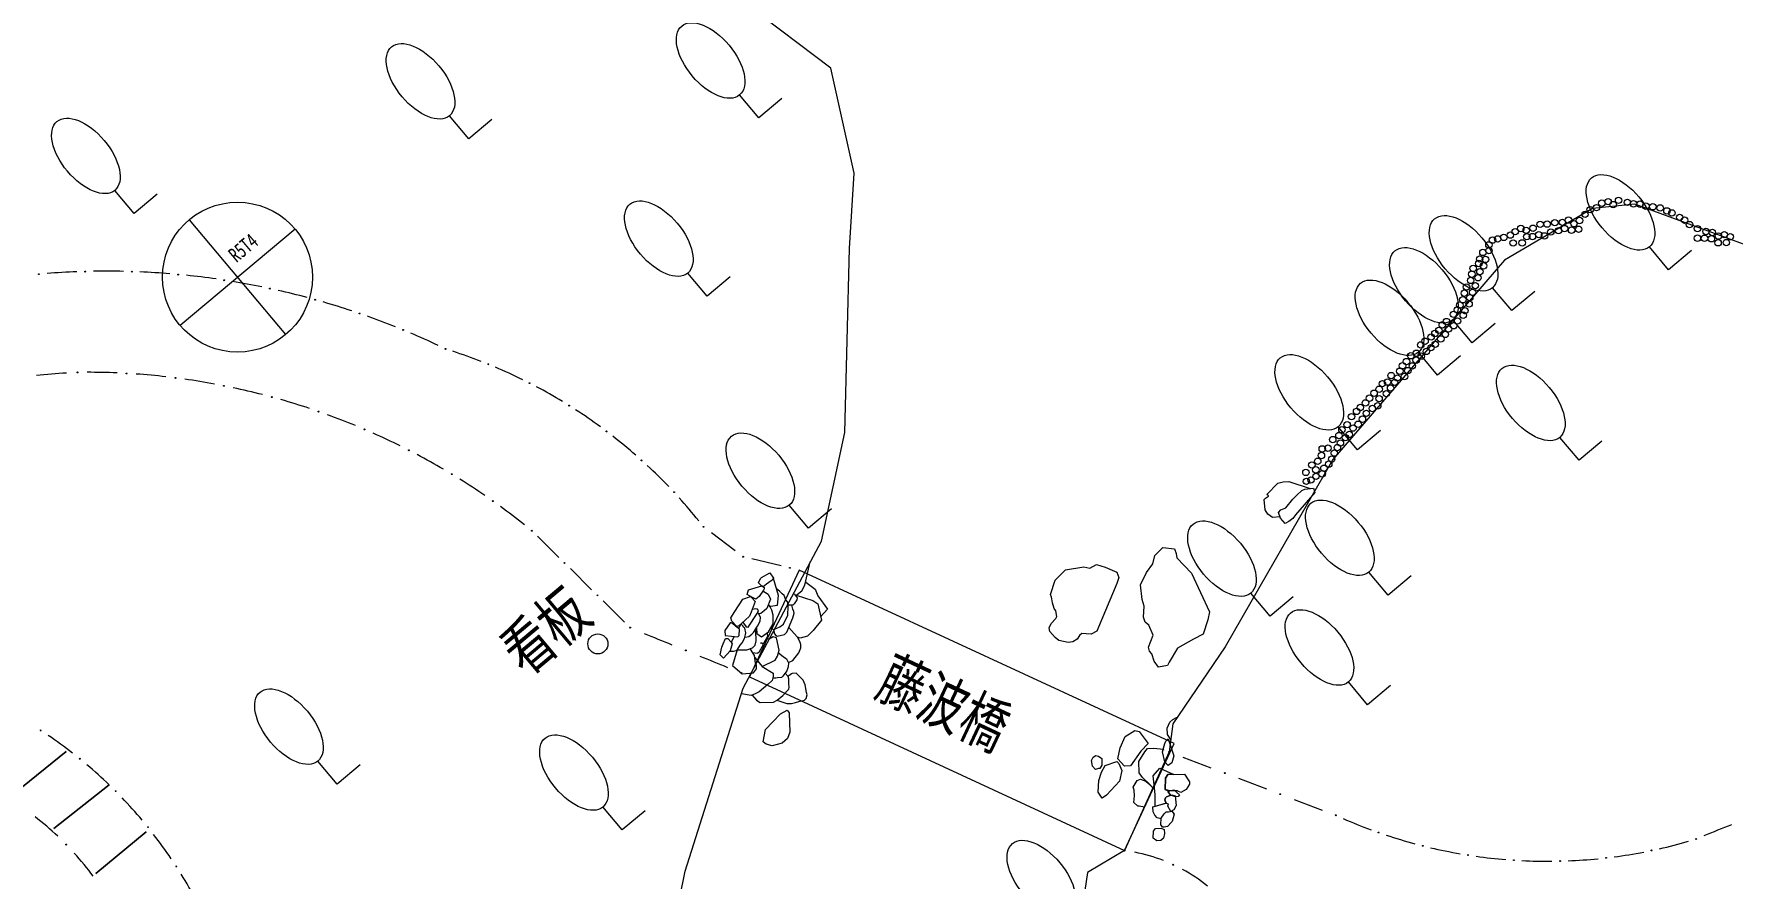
# Model space of a CAD drawing. Header units: metres. Extents: x -10443 to -4073, y -33280 to -26846.
# Drawn here: x -7846.34 to -7818.04, y -29489.33 to -29475.25 of the extents above; entities that cross this region are included whole.
import ezdxf
from ezdxf.enums import TextEntityAlignment as Align

# ---------------------------------------------------------------- set-up
doc = ezdxf.new("R2010")
doc.units = ezdxf.units.M
doc.header["$MEASUREMENT"] = 0
doc.linetypes.add('CONTINUOUS_1', pattern=[0])
doc.linetypes.add('CONTINUOUS_2', pattern=[0])
for name, color, linetype, lineweight in [('園路', 241, 'CONTINUOUS_2', 18), ('基準点', 254, 'CONTINUOUS_2', 18), ('木', 254, 'CONTINUOUS_2', 18), ('木材', 241, 'CONTINUOUS_2', 18), ('構造物', 241, 'CONTINUOUS_2', 18), ('石', 241, 'CONTINUOUS_2', 18), ('護岸', 241, 'CONTINUOUS_2', 18)]:
    doc.layers.add(name, color=color, linetype=linetype, lineweight=lineweight)
doc.styles.add('MS Gothic', font='MS Gothic.ttf')

msp = doc.modelspace()

# ---------------------------------------------------------------- hatches: boundary and pattern name
at = {"layer": '園路', "linetype": 'CONTINUOUS_1', "lineweight": 18}
for points in [[(-7846.251, -29479.256, 1), (-7846.266, -29479.256, 1)], [(-7845.477, -29479.212, 1), (-7845.492, -29479.212, 1)], [(-7844.702, -29479.214, 1), (-7844.717, -29479.214, 1)], [(-7843.929, -29479.262, 1), (-7843.944, -29479.262, 1)], [(-7843.159, -29479.357, 1), (-7843.174, -29479.357, 1)], [(-7842.397, -29479.497, 1), (-7842.412, -29479.497, 1)], [(-7841.645, -29479.682, 1), (-7841.66, -29479.682, 1)], [(-7840.905, -29479.912, 1), (-7840.92, -29479.912, 1)], [(-7840.18, -29480.186, 1), (-7840.195, -29480.186, 1)], [(-7839.473, -29480.503, 1), (-7839.488, -29480.503, 1)], [(-7838.759, -29480.758, 1), (-7838.774, -29480.758, 1)], [(-7845.605, -29480.894, 1), (-7845.62, -29480.894, 1)], [(-7844.787, -29480.912, 1), (-7844.802, -29480.912, 1)], [(-7843.972, -29480.987, 1), (-7843.987, -29480.987, 1)], [(-7843.165, -29481.118, 1), (-7843.18, -29481.118, 1)], [(-7838.07, -29481.073, 1), (-7838.085, -29481.073, 1)], [(-7842.368, -29481.306, 1), (-7842.383, -29481.306, 1)], [(-7837.411, -29481.448, 1), (-7837.426, -29481.448, 1)], [(-7841.586, -29481.548, 1), (-7841.601, -29481.548, 1)], [(-7840.824, -29481.844, 1), (-7840.839, -29481.844, 1)], [(-7836.787, -29481.878, 1), (-7836.802, -29481.878, 1)], [(-7840.083, -29482.193, 1), (-7840.098, -29482.193, 1)], [(-7836.203, -29482.361, 1), (-7836.218, -29482.361, 1)], [(-7839.369, -29482.592, 1), (-7839.384, -29482.592, 1)], [(-7838.684, -29483.04, 1), (-7838.699, -29483.04, 1)], [(-7835.663, -29482.892, 1), (-7835.678, -29482.892, 1)], [(-7838.032, -29483.534, 1), (-7838.047, -29483.534, 1)], [(-7835.172, -29483.469, 1), (-7835.187, -29483.469, 1)], [(-7834.513, -29483.968, 1), (-7834.528, -29483.968, 1)], [(-7837.487, -29484.073, 1), (-7837.502, -29484.073, 1)], [(-7833.732, -29484.153, 1), (-7833.747, -29484.153, 1)], [(-7836.941, -29484.612, 1), (-7836.956, -29484.612, 1)], [(-7836.396, -29485.151, 1), (-7836.411, -29485.151, 1)], [(-7835.467, -29485.531, 1), (-7835.482, -29485.531, 1)], [(-7834.537, -29485.908, 1), (-7834.552, -29485.908, 1)], [(-7846.219, -29486.864, 1), (-7846.234, -29486.864, 1)], [(-7845.568, -29487.338, 1), (-7845.583, -29487.338, 1)], [(-7827.412, -29487.223, 1), (-7827.427, -29487.223, 1)], [(-7826.486, -29487.576, 1), (-7826.501, -29487.576, 1)], [(-7844.969, -29487.879, 1), (-7844.984, -29487.879, 1)], [(-7825.56, -29487.928, 1), (-7825.575, -29487.928, 1)], [(-7844.431, -29488.479, 1), (-7844.446, -29488.479, 1)], [(-7824.634, -29488.281, 1), (-7824.649, -29488.281, 1)], [(-7845.794, -29488.769, 1), (-7845.809, -29488.769, 1)], [(-7823.921, -29488.568, 1), (-7823.936, -29488.568, 1)], [(-7823.184, -29488.79, 1), (-7823.199, -29488.79, 1)], [(-7818.625, -29488.676, 1), (-7818.64, -29488.676, 1)], [(-7828.156, -29488.869, 1), (-7828.171, -29488.869, 1)], [(-7822.43, -29488.944, 1), (-7822.445, -29488.944, 1)], [(-7821.666, -29489.029, 1), (-7821.681, -29489.029, 1)], [(-7820.897, -29489.044, 1), (-7820.912, -29489.044, 1)], [(-7820.13, -29488.991, 1), (-7820.145, -29488.991, 1)], [(-7819.37, -29488.867, 1), (-7819.385, -29488.867, 1)], [(-7843.959, -29489.133, 1), (-7843.974, -29489.133, 1)], [(-7827.344, -29489.105, 1), (-7827.359, -29489.105, 1)]]:
    msp.add_hatch(color=241, dxfattribs=at).paths.add_polyline_path(points, flags=0)

# ---------------------------------------------------------------- linework, layer by layer
at = {"layer": '園路', "color": 1, "linetype": 'CONTINUOUS_1', "lineweight": 18}
for p, q in [((-7837.945, -29483.628), (-7837.589, -29483.98)), ((-7834.65, -29483.87), (-7835.049, -29483.567)), ((-7837.399, -29484.167), (-7837.044, -29484.518)), ((-7833.886, -29484.118), (-7834.373, -29484.003)), ((-7836.854, -29484.706), (-7836.498, -29485.057)), ((-7827.19, -29487.31), (-7826.723, -29487.488)), ((-7826.264, -29487.663), (-7825.797, -29487.841)), ((-7825.338, -29488.015), (-7824.871, -29488.193))]:
    msp.add_line(p, q, dxfattribs=at)
for centre in [(-7846.258, -29479.256), (-7845.484, -29479.212), (-7844.709, -29479.214), (-7843.936, -29479.262), (-7843.167, -29479.357), (-7842.405, -29479.497), (-7841.652, -29479.682), (-7840.912, -29479.912), (-7840.187, -29480.186), (-7839.48, -29480.503), (-7838.766, -29480.758), (-7845.613, -29480.894), (-7844.795, -29480.912), (-7843.98, -29480.987), (-7843.172, -29481.118), (-7838.078, -29481.073), (-7842.375, -29481.306), (-7837.419, -29481.448), (-7841.594, -29481.548), (-7840.831, -29481.844), (-7836.795, -29481.878), (-7840.091, -29482.193), (-7836.211, -29482.361), (-7839.376, -29482.592), (-7838.692, -29483.04), (-7835.671, -29482.892), (-7838.04, -29483.534), (-7835.179, -29483.469), (-7834.52, -29483.968), (-7837.494, -29484.073), (-7833.739, -29484.153), (-7836.949, -29484.612), (-7836.403, -29485.151), (-7835.475, -29485.531), (-7834.545, -29485.908), (-7846.227, -29486.864), (-7845.575, -29487.338), (-7827.419, -29487.223), (-7826.493, -29487.576), (-7844.977, -29487.879), (-7825.567, -29487.928), (-7844.438, -29488.479), (-7824.642, -29488.281), (-7845.801, -29488.769), (-7823.928, -29488.568), (-7823.192, -29488.79), (-7818.633, -29488.676), (-7828.163, -29488.869), (-7822.438, -29488.944), (-7821.674, -29489.029), (-7820.904, -29489.044), (-7820.137, -29488.991), (-7819.378, -29488.867), (-7843.966, -29489.133), (-7827.351, -29489.105)]:
    msp.add_circle(centre, 0.0075, dxfattribs=at)
for centre, radius, start, end in [((-7845.131, -29492.173), 12.967, 92.1697, 94.379), ((-7845.131, -29492.173), 12.967, 88.7448, 90.9542), ((-7845.131, -29492.173), 12.967, 85.32, 87.5293), ((-7845.131, -29492.173), 12.967, 81.8951, 84.1045), ((-7845.131, -29492.173), 12.967, 78.4703, 80.6797), ((-7845.131, -29492.173), 12.967, 75.0454, 77.2548), ((-7845.131, -29492.173), 12.967, 71.6206, 73.83), ((-7845.131, -29492.173), 12.967, 68.1957, 70.4051), ((-7845.131, -29492.173), 12.967, 64.7709, 66.9803), ((-7842.05, -29488.831), 8.715, 68.7176, 72.0047), ((-7842.05, -29488.831), 8.715, 63.7346, 67.0217), ((-7844.611, -29498.231), 17.367, 93.9187, 95.5682), ((-7845.464, -29492.645), 11.753, 87.5131, 89.9507), ((-7845.464, -29492.645), 11.753, 83.523, 85.9606), ((-7845.464, -29492.645), 11.753, 79.5328, 81.9704), ((-7845.464, -29492.645), 11.753, 75.5426, 77.9802), ((-7842.05, -29488.831), 8.715, 58.7516, 62.0388), ((-7845.464, -29492.645), 11.753, 71.5524, 73.99), ((-7845.464, -29492.645), 11.753, 67.5623, 69.9999), ((-7842.05, -29488.831), 8.715, 53.7687, 57.0558), ((-7845.464, -29492.645), 11.753, 63.5721, 66.0097), ((-7842.05, -29488.831), 8.715, 48.7857, 52.0728), ((-7845.464, -29492.645), 11.753, 59.5819, 62.0195), ((-7842.05, -29488.831), 8.715, 43.8028, 47.0899), ((-7845.464, -29492.645), 11.753, 55.5917, 58.0293), ((-7845.464, -29492.645), 11.753, 51.6016, 54.0392), ((-7842.05, -29488.831), 8.715, 38.8198, 42.1069), ((-7688.131, -29123.89), 390.505, 247.72216, 247.79552), ((-7688.131, -29123.89), 390.505, 247.86938, 247.94274), ((-7850.412, -29493.294), 7.672, 52.0645, 55.7985), ((-7850.412, -29493.294), 7.672, 46.0399, 49.7739), ((-7850.412, -29493.294), 7.672, 40.0153, 43.7493), ((-7849.348, -29492.238), 4.962, 46.6325, 52.4062), ((-7821.116, -29480.555), 8.492, 246.3792, 249.7527), ((-7810.762, -29507.306), 20.224, 111.109, 112.5255), ((-7850.412, -29493.294), 7.672, 33.9907, 37.7247), ((-7821.116, -29480.555), 8.492, 251.5707, 254.9443), ((-7821.116, -29480.555), 8.492, 282.7201, 286.0936), ((-7849.348, -29492.238), 4.962, 36.3396, 42.1133), ((-7828.519, -29491.61), 2.764, 68.6184, 78.9814), ((-7821.116, -29480.555), 8.492, 256.7623, 260.1359), ((-7821.116, -29480.555), 8.492, 261.9539, 265.3274), ((-7821.116, -29480.555), 8.492, 267.1454, 270.519), ((-7821.116, -29480.555), 8.492, 272.337, 275.7105), ((-7821.116, -29480.555), 8.492, 277.5285, 280.9021), ((-7850.412, -29493.294), 7.672, 27.9661, 31.7001), ((-7828.519, -29491.61), 2.764, 51.0176, 61.3805)]:
    msp.add_arc(centre, radius, start, end, dxfattribs=at)
at = {"layer": '基準点', "color": 1, "linetype": 'CONTINUOUS_2', "lineweight": 18}
for p, q in [((-7843.904, -29480.108), (-7841.988, -29478.502)), ((-7842.143, -29480.263), (-7843.749, -29478.347))]:
    msp.add_line(p, q, dxfattribs=at)
msp.add_circle((-7842.946, -29479.305), 1.25, dxfattribs=at)
at = {"layer": '木', "color": 1, "linetype": 'CONTINUOUS_1', "lineweight": 18}
for p, q in [((-7834.257, -29476.649), (-7834.579, -29476.266)), ((-7833.874, -29476.328), (-7834.257, -29476.649)), ((-7839.093, -29476.996), (-7839.414, -29476.613)), ((-7838.71, -29476.675), (-7839.093, -29476.996)), ((-7844.67, -29478.241), (-7844.991, -29477.858)), ((-7844.287, -29477.919), (-7844.67, -29478.241)), ((-7819.094, -29479.183), (-7819.415, -29478.8)), ((-7818.711, -29478.862), (-7819.094, -29479.183)), ((-7835.121, -29479.62), (-7835.442, -29479.237)), ((-7834.738, -29479.299), (-7835.121, -29479.62)), ((-7821.709, -29479.864), (-7822.03, -29479.481)), ((-7821.326, -29479.543), (-7821.709, -29479.864)), ((-7822.37, -29480.399), (-7822.691, -29480.016)), ((-7821.987, -29480.077), (-7822.37, -29480.399)), ((-7822.944, -29480.941), (-7823.265, -29480.558)), ((-7822.561, -29480.62), (-7822.944, -29480.941)), ((-7824.281, -29482.184), (-7824.602, -29481.801)), ((-7823.898, -29481.863), (-7824.281, -29482.184)), ((-7820.588, -29482.36), (-7820.909, -29481.977)), ((-7820.205, -29482.039), (-7820.588, -29482.36)), ((-7833.429, -29483.491), (-7833.75, -29483.108)), ((-7833.046, -29483.17), (-7833.429, -29483.491)), ((-7823.771, -29484.609), (-7824.092, -29484.226)), ((-7823.388, -29484.288), (-7823.771, -29484.609)), ((-7825.735, -29484.957), (-7826.057, -29484.574)), ((-7825.352, -29484.636), (-7825.735, -29484.957)), ((-7824.111, -29486.439), (-7824.432, -29486.056)), ((-7823.728, -29486.118), (-7824.111, -29486.439)), ((-7841.285, -29487.76), (-7841.607, -29487.377)), ((-7840.902, -29487.438), (-7841.285, -29487.76)), ((-7836.536, -29488.525), (-7836.857, -29488.142)), ((-7836.153, -29488.204), (-7836.536, -29488.525))]:
    msp.add_line(p, q, dxfattribs=at)
for centre in [(-7835.061, -29475.692), (-7839.896, -29476.039), (-7845.473, -29477.283), (-7819.897, -29478.225), (-7835.924, -29478.663), (-7822.512, -29478.907), (-7823.173, -29479.441), (-7823.747, -29479.983), (-7825.084, -29481.226), (-7821.391, -29481.403), (-7834.232, -29482.534), (-7824.574, -29483.652), (-7826.539, -29484), (-7824.914, -29485.482), (-7842.089, -29486.802), (-7837.339, -29487.568), (-7829.549, -29489.328)]:
    msp.add_ellipse(centre, major_axis=(-0.482, 0.575), ratio=0.533333, dxfattribs=at)
at = {"layer": '木材', "color": 4, "linetype": 'CONTINUOUS_2', "lineweight": 18}
for centre in [(-7820.208, -29478.072), (-7820.103, -29478.047), (-7820.019, -29478.095), (-7819.929, -29478.024), (-7819.782, -29478.058), (-7819.68, -29478.083), (-7819.571, -29478.088), (-7820.866, -29478.391), (-7820.763, -29478.354), (-7820.58, -29478.361), (-7820.488, -29478.257), (-7820.402, -29478.18), (-7820.298, -29478.147), (-7819.474, -29478.121), (-7819.357, -29478.131), (-7819.235, -29478.151), (-7819.123, -29478.2), (-7819.04, -29478.234), (-7818.911, -29478.307), (-7818.828, -29478.355), (-7821.943, -29478.668), (-7821.841, -29478.642), (-7821.732, -29478.604), (-7821.651, -29478.547), (-7821.559, -29478.494), (-7821.468, -29478.524), (-7821.459, -29478.63), (-7821.364, -29478.628), (-7821.354, -29478.489), (-7821.259, -29478.597), (-7821.235, -29478.425), (-7821.162, -29478.617), (-7821.12, -29478.42), (-7821.059, -29478.552), (-7820.991, -29478.396), (-7820.93, -29478.53), (-7820.829, -29478.495), (-7820.712, -29478.522), (-7820.672, -29478.414), (-7820.594, -29478.507), (-7818.747, -29478.429), (-7818.614, -29478.655), (-7818.614, -29478.496), (-7818.496, -29478.657), (-7818.472, -29478.544), (-7818.381, -29478.665), (-7818.366, -29478.561), (-7818.264, -29478.62), (-7818.167, -29478.597), (-7818.067, -29478.631), (-7822.19, -29478.893), (-7822.09, -29478.767), (-7822.089, -29478.864), (-7822.03, -29478.687), (-7821.686, -29478.736), (-7821.536, -29478.734), (-7818.27, -29478.732), (-7818.133, -29478.729), (-7822.352, -29479.159), (-7822.258, -29479.077), (-7822.244, -29479.003), (-7822.24, -29479.214), (-7822.18, -29479.116), (-7822.147, -29479.009), (-7822.463, -29479.469), (-7822.394, -29479.36), (-7822.375, -29479.256), (-7822.316, -29479.448), (-7822.271, -29479.315), (-7822.575, -29479.772), (-7822.525, -29479.682), (-7822.5, -29479.573), (-7822.42, -29479.753), (-7822.409, -29479.647), (-7822.362, -29479.558), (-7822.798, -29480.046), (-7822.68, -29479.926), (-7822.616, -29479.85), (-7822.612, -29480.037), (-7822.518, -29479.941), (-7822.489, -29479.864), (-7823.053, -29480.303), (-7822.99, -29480.245), (-7822.923, -29480.192), (-7822.891, -29480.335), (-7822.867, -29480.102), (-7822.816, -29480.26), (-7822.763, -29480.17), (-7822.678, -29480.116), (-7823.391, -29480.616), (-7823.297, -29480.574), (-7823.226, -29480.436), (-7823.218, -29480.622), (-7823.154, -29480.374), (-7823.132, -29480.544), (-7823.055, -29480.481), (-7822.984, -29480.426), (-7823.575, -29480.874), (-7823.53, -29480.783), (-7823.463, -29480.713), (-7823.441, -29480.864), (-7823.366, -29480.786), (-7823.302, -29480.69), (-7823.919, -29481.175), (-7823.865, -29481.082), (-7823.779, -29481.055), (-7823.729, -29481.154), (-7823.72, -29480.947), (-7823.66, -29481.06), (-7823.615, -29480.988), (-7823.497, -29480.962), (-7824.233, -29481.478), (-7824.146, -29481.403), (-7824.08, -29481.323), (-7824.032, -29481.496), (-7824.003, -29481.241), (-7823.943, -29481.45), (-7823.92, -29481.332), (-7823.8, -29481.249), (-7824.453, -29481.765), (-7824.38, -29481.632), (-7824.295, -29481.544), (-7824.269, -29481.759), (-7824.198, -29481.674), (-7824.132, -29481.577), (-7824.692, -29482.015), (-7824.589, -29481.947), (-7824.564, -29482.071), (-7824.54, -29481.85), (-7824.48, -29481.983), (-7824.417, -29481.93), (-7824.354, -29481.822), (-7824.881, -29482.28), (-7824.868, -29482.17), (-7824.772, -29482.158), (-7824.71, -29482.339), (-7824.667, -29482.239), (-7824.615, -29482.148), (-7825.14, -29482.562), (-7825.041, -29482.439), (-7824.974, -29482.519), (-7824.971, -29482.628), (-7824.943, -29482.376), (-7824.869, -29482.586), (-7824.839, -29482.492), (-7824.759, -29482.425), (-7825.132, -29482.711), (-7825.055, -29482.688)]:
    msp.add_circle(centre, 0.0535, dxfattribs=at)
at = {"layer": '構造物', "color": 1, "linetype": 'CONTINUOUS_2', "lineweight": 18, "flags": 128}
for points in [[(-7846.649, -29487.903), (-7845.802, -29487.219)], [(-7846.008, -29488.5), (-7845.086, -29487.771)], [(-7845.305, -29489.252), (-7844.466, -29488.559)]]:
    msp.add_lwpolyline(points, close=True, dxfattribs=at)
at = {"layer": '構造物', "color": 1, "linetype": 'CONTINUOUS_2', "lineweight": 18}
msp.add_circle((-7836.94, -29485.422), 0.167, dxfattribs=at)
at = {"layer": '石', "color": 4, "linetype": 'CONTINUOUS_2', "lineweight": 18}
for p, q in [((-7834.558, -29485.091), (-7834.597, -29485.164)), ((-7834.549, -29485.097), (-7834.558, -29485.091)), ((-7834.525, -29485.122), (-7834.549, -29485.097)), ((-7834.508, -29485.141), (-7834.525, -29485.122)), ((-7834.67, -29485.299), (-7834.721, -29485.394)), ((-7834.721, -29485.394), (-7834.703, -29485.422)), ((-7834.566, -29485.446), (-7834.538, -29485.407)), ((-7834.538, -29485.407), (-7834.495, -29485.334)), ((-7834.491, -29485.162), (-7834.508, -29485.141)), ((-7834.495, -29485.334), (-7834.478, -29485.263)), ((-7834.474, -29485.235), (-7834.491, -29485.162)), ((-7834.478, -29485.263), (-7834.474, -29485.235)), ((-7834.736, -29485.535), (-7834.745, -29485.546)), ((-7834.745, -29485.546), (-7834.679, -29485.543)), ((-7834.703, -29485.422), (-7834.736, -29485.535)), ((-7834.679, -29485.543), (-7834.636, -29485.534)), ((-7834.636, -29485.534), (-7834.615, -29485.516)), ((-7834.615, -29485.516), (-7834.566, -29485.446))]:
    msp.add_line(p, q, dxfattribs=at)
at = {"layer": '石', "color": 4, "linetype": 'CONTINUOUS_2', "lineweight": 18, "flags": 128}
for points in [[(-7825.571, -29483.301), (-7825.695, -29483.316), (-7825.772, -29483.259), (-7825.821, -29483.186), (-7825.838, -29483.014), (-7825.814, -29482.991), (-7825.798, -29482.978), (-7825.763, -29482.957), (-7825.761, -29482.95), (-7825.791, -29482.93), (-7825.61, -29482.74), (-7825.518, -29482.717), (-7825.423, -29482.711), (-7825.071, -29482.831)], [(-7827.763, -29485.479), (-7827.687, -29485.278), (-7827.756, -29485.108), (-7827.818, -29485.059), (-7827.845, -29484.976), (-7827.835, -29484.792), (-7827.869, -29484.683), (-7827.899, -29484.438), (-7827.795, -29484.234), (-7827.692, -29484.084), (-7827.66, -29483.946), (-7827.522, -29483.814), (-7827.331, -29483.839), (-7827.3, -29483.914), (-7827.292, -29483.987), (-7827.049, -29484.244), (-7826.745, -29484.887), (-7826.776, -29485.022), (-7826.851, -29485.262), (-7827.012, -29485.344), (-7827.282, -29485.493), (-7827.418, -29485.727), (-7827.446, -29485.783), (-7827.598, -29485.811), (-7827.668, -29485.711), (-7827.707, -29485.585), (-7827.748, -29485.545), (-7827.763, -29485.479)], [(-7833.645, -29484.621), (-7833.54, -29484.535), (-7833.493, -29484.443), (-7833.4, -29484.055)], [(-7829.398, -29484.6), (-7829.32, -29484.357), (-7829.149, -29484.186), (-7828.843, -29484.134), (-7828.741, -29484.158), (-7828.632, -29484.098), (-7828.486, -29484.142), (-7828.289, -29484.225), (-7828.255, -29484.316), (-7828.289, -29484.415), (-7828.48, -29484.865), (-7828.623, -29485.208), (-7828.72, -29485.261), (-7828.802, -29485.256), (-7828.877, -29485.251), (-7828.914, -29485.283), (-7828.954, -29485.344), (-7829.022, -29485.39), (-7829.103, -29485.399), (-7829.256, -29485.364), (-7829.319, -29485.318), (-7829.406, -29485.218), (-7829.416, -29485.152), (-7829.383, -29485.082), (-7829.308, -29484.998), (-7829.292, -29484.963), (-7829.305, -29484.868), (-7829.334, -29484.833), (-7829.364, -29484.738), (-7829.376, -29484.673), (-7829.379, -29484.64), (-7829.398, -29484.6)], [(-7834.19, -29484.538), (-7834.103, -29484.594), (-7834.063, -29484.677), (-7834.125, -29484.833), (-7834.168, -29484.869), (-7834.222, -29484.915), (-7834.246, -29484.918), (-7834.262, -29484.916)], [(-7834.017, -29484.326), (-7833.937, -29484.612), (-7833.953, -29484.782), (-7834.056, -29484.799), (-7834.068, -29484.799)], [(-7834.062, -29485.162), (-7834.009, -29485.183), (-7833.91, -29485.138), (-7833.848, -29485.094), (-7833.776, -29484.944), (-7833.772, -29484.902), (-7833.766, -29484.838), (-7833.776, -29484.726), (-7833.805, -29484.685), (-7833.835, -29484.615), (-7833.871, -29484.587), (-7833.905, -29484.547), (-7833.968, -29484.5)], [(-7833.477, -29484.395), (-7833.317, -29484.51), (-7833.273, -29484.622), (-7833.112, -29484.841), (-7833.23, -29484.968)], [(-7834.523, -29485.062), (-7834.511, -29485.078), (-7834.466, -29485.139), (-7834.438, -29485.145), (-7834.283, -29484.914), (-7834.265, -29484.864), (-7834.282, -29484.843), (-7834.312, -29484.837), (-7834.338, -29484.842), (-7834.369, -29484.846)], [(-7834.298, -29485.157), (-7834.291, -29485.25), (-7834.212, -29485.303), (-7834.097, -29485.222), (-7834.02, -29485.088), (-7834.017, -29485.032), (-7834.019, -29484.941), (-7834.042, -29484.857), (-7834.066, -29484.803), (-7834.098, -29484.765)], [(-7833.95, -29485.294), (-7833.831, -29485.266), (-7833.793, -29485.229), (-7833.693, -29484.99), (-7833.671, -29484.908), (-7833.674, -29484.882), (-7833.69, -29484.845), (-7833.709, -29484.776)], [(-7833.671, -29484.586), (-7833.619, -29484.656), (-7833.625, -29484.689), (-7833.647, -29484.723), (-7833.667, -29484.755), (-7833.692, -29484.775), (-7833.712, -29484.776), (-7833.727, -29484.775), (-7833.742, -29484.775), (-7833.755, -29484.774), (-7833.772, -29484.773)], [(-7833.635, -29484.612), (-7833.359, -29484.696), (-7833.277, -29484.752), (-7833.212, -29485.029), (-7833.351, -29485.197), (-7833.449, -29485.295), (-7833.569, -29485.328), (-7833.611, -29485.311), (-7833.666, -29485.25), (-7833.759, -29485.148)], [(-7834.488, -29485.308), (-7834.422, -29485.297), (-7834.372, -29485.262), (-7834.348, -29485.231), (-7834.278, -29485.129), (-7834.233, -29485.045), (-7834.229, -29484.978), (-7834.262, -29484.915), (-7834.279, -29484.902)], [(-7834.618, -29485.519), (-7834.455, -29485.52), (-7834.364, -29485.486), (-7834.319, -29485.441), (-7834.302, -29485.373), (-7834.306, -29485.21), (-7834.323, -29485.195)], [(-7834.363, -29485.563), (-7834.284, -29485.578), (-7834.275, -29485.573), (-7834.247, -29485.55), (-7834.18, -29485.43), (-7834.213, -29485.41), (-7834.23, -29485.408), (-7834.166, -29485.402), (-7834.105, -29485.301), (-7834.111, -29485.239), (-7834.112, -29485.233)], [(-7834.323, -29485.647), (-7834.201, -29485.798), (-7833.985, -29485.694), (-7833.947, -29485.628), (-7833.918, -29485.529), (-7833.962, -29485.319), (-7834.017, -29485.307), (-7834.087, -29485.341), (-7834.129, -29485.34)], [(-7834.005, -29485.182), (-7834.002, -29485.246), (-7833.968, -29485.286), (-7833.95, -29485.294)], [(-7833.765, -29485.735), (-7833.69, -29485.7), (-7833.592, -29485.57), (-7833.56, -29485.485), (-7833.556, -29485.461), (-7833.558, -29485.433), (-7833.567, -29485.398), (-7833.58, -29485.369), (-7833.6, -29485.33), (-7833.611, -29485.311)], [(-7834.618, -29485.519), (-7834.695, -29485.781), (-7834.535, -29485.923), (-7834.345, -29485.903), (-7834.294, -29485.84), (-7834.294, -29485.784), (-7834.313, -29485.744), (-7834.33, -29485.617), (-7834.395, -29485.51), (-7834.402, -29485.5)], [(-7833.931, -29485.573), (-7833.851, -29485.633), (-7833.797, -29485.672), (-7833.765, -29485.739), (-7833.77, -29485.803), (-7833.79, -29485.871), (-7833.857, -29485.962), (-7833.879, -29485.98), (-7833.946, -29485.989), (-7833.975, -29485.992), (-7833.991, -29485.992), (-7834.025, -29485.991)], [(-7834.201, -29485.798), (-7834.019, -29485.908), (-7834.02, -29485.968), (-7834.034, -29486.032), (-7834.107, -29486.097), (-7834.18, -29486.158), (-7834.252, -29486.219), (-7834.318, -29486.254), (-7834.388, -29486.285), (-7834.547, -29486.256)], [(-7834.366, -29486.275), (-7834.296, -29486.359), (-7834.233, -29486.402), (-7834.011, -29486.395), (-7833.95, -29486.359), (-7833.858, -29486.283), (-7833.758, -29486.179), (-7833.751, -29486.141), (-7833.755, -29486.088), (-7833.756, -29486.002), (-7833.768, -29485.968), (-7833.818, -29485.908)], [(-7833.956, -29486.363), (-7833.789, -29486.415), (-7833.711, -29486.416), (-7833.647, -29486.397), (-7833.59, -29486.381), (-7833.498, -29486.36), (-7833.468, -29486.332), (-7833.453, -29486.274), (-7833.464, -29486.233), (-7833.485, -29486.107), (-7833.516, -29486.029), (-7833.637, -29485.913), (-7833.701, -29485.916), (-7833.714, -29485.922), (-7833.756, -29485.952), (-7833.772, -29485.963)], [(-7833.752, -29486.573), (-7833.742, -29486.893), (-7833.778, -29487.001), (-7833.871, -29487.076), (-7834.035, -29487.121), (-7834.133, -29487.097), (-7834.186, -29487.054), (-7834.147, -29486.848), (-7834.027, -29486.722), (-7833.898, -29486.589), (-7833.787, -29486.528), (-7833.752, -29486.573)], [(-7827.393, -29487.015), (-7827.446, -29486.933), (-7827.451, -29486.829), (-7827.41, -29486.73), (-7827.358, -29486.684), (-7827.297, -29486.65), (-7827.283, -29486.648)], [(-7827.684, -29487.831), (-7827.745, -29487.76), (-7827.861, -29487.65), (-7827.917, -29487.572), (-7827.922, -29487.381), (-7827.825, -29487.222), (-7827.779, -29487.167), (-7827.673, -29487.159), (-7827.518, -29487.179), (-7827.515, -29487.193)], [(-7827.828, -29488.144), (-7827.917, -29488.13), (-7827.94, -29488.131), (-7828.005, -29488.068), (-7827.999, -29487.955), (-7828.004, -29487.863), (-7828.017, -29487.813), (-7827.952, -29487.7), (-7827.895, -29487.676), (-7827.809, -29487.71), (-7827.762, -29487.75), (-7827.684, -29487.831)], [(-7827.554, -29488.34), (-7827.62, -29488.324), (-7827.66, -29488.277), (-7827.688, -29488.221), (-7827.689, -29488.137), (-7827.493, -29488.086), (-7827.469, -29488.081)]]:
    msp.add_lwpolyline(points, dxfattribs=at)
for points in [[(-7825.424, -29483.382), (-7825.486, -29483.414), (-7825.525, -29483.369), (-7825.563, -29483.324), (-7825.598, -29483.23), (-7825.557, -29483.186), (-7825.475, -29483.152), (-7825.355, -29483.009), (-7825.293, -29482.939), (-7825.206, -29482.863), (-7825.159, -29482.841), (-7825.012, -29482.826), (-7824.991, -29482.896), (-7825.312, -29483.267), (-7825.355, -29483.329)], [(-7834.132, -29484.425), (-7834.188, -29484.47), (-7834.214, -29484.453), (-7834.265, -29484.404), (-7834.231, -29484.331), (-7834.213, -29484.314), (-7834.073, -29484.238), (-7834.015, -29484.324), (-7834.041, -29484.361), (-7834.052, -29484.369)], [(-7834.252, -29484.634), (-7834.306, -29484.675), (-7834.376, -29484.643), (-7834.45, -29484.597), (-7834.432, -29484.522), (-7834.209, -29484.451), (-7834.171, -29484.482), (-7834.166, -29484.504), (-7834.182, -29484.527)], [(-7834.484, -29485.028), (-7834.59, -29485.119), (-7834.623, -29485.132), (-7834.708, -29485.045), (-7834.725, -29484.987), (-7834.66, -29484.881), (-7834.525, -29484.677), (-7834.397, -29484.633), (-7834.366, -29484.66), (-7834.321, -29484.717), (-7834.386, -29484.891), (-7834.413, -29484.962)], [(-7834.822, -29485.198), (-7834.819, -29485.283), (-7834.606, -29485.306), (-7834.584, -29485.282), (-7834.582, -29485.177), (-7834.644, -29485.125), (-7834.698, -29485.083), (-7834.721, -29485.068), (-7834.737, -29485.068)], [(-7834.736, -29485.535), (-7834.844, -29485.662), (-7834.901, -29485.607), (-7834.874, -29485.475), (-7834.851, -29485.419), (-7834.811, -29485.334), (-7834.777, -29485.333), (-7834.721, -29485.394), (-7834.703, -29485.422)], [(-7828.061, -29487.458), (-7828.161, -29487.46), (-7828.274, -29487.34), (-7828.235, -29487.156), (-7828.152, -29486.969), (-7827.99, -29486.868), (-7827.918, -29486.885), (-7827.771, -29487.082), (-7827.892, -29487.213)], [(-7827.342, -29487.288), (-7827.374, -29487.408), (-7827.438, -29487.449), (-7827.491, -29487.39), (-7827.528, -29487.222), (-7827.492, -29487.086), (-7827.473, -29487.042), (-7827.438, -29487.007)], [(-7828.54, -29487.443), (-7828.575, -29487.502), (-7828.595, -29487.503), (-7828.646, -29487.519), (-7828.698, -29487.461), (-7828.714, -29487.366), (-7828.686, -29487.312), (-7828.64, -29487.281), (-7828.594, -29487.296), (-7828.559, -29487.325), (-7828.539, -29487.332)], [(-7828.249, -29487.712), (-7828.464, -29487.943), (-7828.537, -29487.993), (-7828.603, -29487.895), (-7828.59, -29487.701), (-7828.549, -29487.563), (-7828.488, -29487.45), (-7828.29, -29487.385), (-7828.257, -29487.418), (-7828.21, -29487.533)], [(-7827.34, -29487.598), (-7827.442, -29487.599), (-7827.481, -29487.659), (-7827.487, -29487.848), (-7827.43, -29487.876), (-7827.437, -29487.891), (-7827.397, -29487.944), (-7827.39, -29487.946), (-7827.462, -29487.974), (-7827.479, -29487.992), (-7827.492, -29488.025), (-7827.469, -29488.081), (-7827.65, -29488.135), (-7827.651, -29487.936), (-7827.667, -29487.771), (-7827.684, -29487.621), (-7827.572, -29487.495)], [(-7827.409, -29487.875), (-7827.487, -29487.848), (-7827.481, -29487.659), (-7827.442, -29487.599), (-7827.162, -29487.596), (-7827.08, -29487.724), (-7827.081, -29487.764), (-7827.134, -29487.853), (-7827.223, -29487.903), (-7827.276, -29487.876), (-7827.281, -29487.875)], [(-7827.342, -29488.19), (-7827.39, -29488.216), (-7827.443, -29488.126), (-7827.441, -29488.119), (-7827.436, -29488.109), (-7827.426, -29488.101), (-7827.447, -29488.092), (-7827.467, -29488.086), (-7827.492, -29488.025), (-7827.479, -29487.992), (-7827.462, -29487.974), (-7827.377, -29487.941), (-7827.32, -29487.958), (-7827.3, -29488.116)], [(-7827.397, -29487.944), (-7827.437, -29487.891), (-7827.43, -29487.876), (-7827.342, -29487.857), (-7827.244, -29487.941), (-7827.27, -29487.969), (-7827.313, -29487.973)], [(-7827.449, -29488.465), (-7827.502, -29488.481), (-7827.526, -29488.478), (-7827.559, -29488.439), (-7827.55, -29488.33), (-7827.501, -29488.255), (-7827.467, -29488.225), (-7827.429, -29488.221), (-7827.372, -29488.214), (-7827.334, -29488.264), (-7827.37, -29488.386), (-7827.381, -29488.396)], [(-7827.515, -29488.662), (-7827.556, -29488.702), (-7827.625, -29488.704), (-7827.687, -29488.66), (-7827.681, -29488.547), (-7827.648, -29488.5), (-7827.553, -29488.493), (-7827.502, -29488.516), (-7827.497, -29488.585)]]:
    msp.add_lwpolyline(points, close=True, dxfattribs=at)
at = {"layer": '護岸', "color": 1, "lineweight": 18, "flags": 128}
msp.add_lwpolyline([(-7912.45, -29581.862), (-7918.543, -29585.261), (-7918.892, -29584.432), (-7919.487, -29584.063), (-7919.631, -29583.657), (-7920.146, -29583.134), (-7920.457, -29582.659), (-7920.509, -29582.23), (-7920.912, -29581.514), (-7921.218, -29580.705), (-7921.428, -29579.702), (-7921.1, -29578.57), (-7921.441, -29577.815), (-7921.62, -29576.685), (-7921.344, -29576.307), (-7921.314, -29576.003), (-7920.979, -29575.547), (-7920.813, -29574.851), (-7920.49, -29574.097), (-7919.859, -29573.095), (-7919.816, -29572.476, -0.288423), (-7918.81, -29571.11), (-7918.581, -29570.411), (-7918.358, -29569.775), (-7917.989, -29568.752), (-7917.639, -29568.504), (-7917.279, -29567.66), (-7917.023, -29567.191), (-7916.753, -29566.501), (-7916.316, -29566.114), (-7915.988, -29565.62), (-7915.84, -29565.122), (-7915.484, -29564.761), (-7915.325, -29563.775), (-7915.273, -29563.314), (-7914.96, -29562.876), (-7915.002, -29562.301), (-7914.707, -29560.939), (-7914.33, -29559.7, 0.194338), (-7917.22, -29546.765, 0.069516), (-7923.025, -29539.812), (-7924.976, -29538.062), (-7925.905, -29536.865), (-7927.1, -29536.237), (-7928.19, -29535.644), (-7928.948, -29534.702), (-7929.929, -29534.723), (-7930.151, -29534.316), (-7930.235, -29533.574), (-7930.46, -29533.411), (-7930.917, -29532.971), (-7931.3, -29532.161), (-7931.314, -29531.643, -0.024416), (-7931.642, -29531.023, -0.125332), (-7932.78, -29529.052), (-7933.201, -29527.981, 0.231484), (-7934.194, -29527.13), (-7934.671, -29526.652), (-7934.879, -29525.484, -0.264542), (-7936.216, -29524.65), (-7936.552, -29524.426), (-7936.657, -29524.056), (-7936.857, -29523.823), (-7937.169, -29524.031), (-7938.551, -29523.928, 0.025048), (-7939.01, -29523.963), (-7939.431, -29524.182), (-7939.618, -29524.088), (-7940.04, -29524.215), (-7940.211, -29524.025), (-7940.101, -29523.77), (-7940.304, -29520.437), (-7939.766, -29520.321), (-7938.368, -29520.417), (-7937.261, -29520.146), (-7936.807, -29519.697), (-7936.373, -29519.63), (-7936.31, -29519.62), (-7934.652, -29518.95), (-7934.636, -29519.014), (-7934.494, -29518.655), (-7933.889, -29518.262), (-7933.356, -29517.94), (-7932.78, -29517.573), (-7932.341, -29517.254, -0.101763), (-7930.792, -29515.702), (-7930.233, -29515.485, -0.124184), (-7928.386, -29513.623), (-7927.286, -29512.617, -0.076263), (-7925.912, -29511.349), (-7925.666, -29511.151), (-7925.093, -29510.775), (-7924.916, -29510.71), (-7924.547, -29510.483), (-7924.427, -29510.037, 0.12791), (-7923.562, -29509.261, -0.12455), (-7922.705, -29508.017, 0.042697), (-7921.253, -29506.928, -0.143457), (-7920.251, -29505.61, -0.24416), (-7916.01, -29502.496), (-7914.313, -29501.685), (-7914.019, -29501.214), (-7912.337, -29499.863), (-7910.137, -29498.324), (-7908.073, -29497.231), (-7906.706, -29496.348), (-7905.48, -29495.237, -0.056829), (-7902.436, -29492.995, -0.036659), (-7897.846, -29491.108), (-7897.015, -29490.91), (-7896.202, -29490.283), (-7895.07, -29489.579), (-7894.411, -29489.146), (-7893.7, -29488.484), (-7893.216, -29488.145, -0.222982), (-7891.693, -29486.57), (-7891.316, -29486.502), (-7891.082, -29486.074), (-7888.441, -29483.145), (-7888.37, -29482.739), (-7887.804, -29482.412), (-7887.196, -29481.704), (-7886.723, -29480.913), (-7886.337, -29480.588, -0.123015), (-7883.749, -29477.429), (-7882.062, -29476.161, -0.129953), (-7879.918, -29474.593), (-7876.575, -29472.216), (-7872.917, -29471.105), (-7872.318, -29470.588), (-7871.084, -29470.388), (-7869.982, -29469.676), (-7868.422, -29468.997), (-7867.466, -29468.793), (-7864.066, -29467.339), (-7862.978, -29467.032), (-7862.623, -29466.86), (-7862.018, -29465.781), (-7861.321, -29465.767), (-7860.755, -29465.578), (-7859.888, -29464.858), (-7859.698, -29464.054), (-7860.132, -29463.405), (-7859.18, -29461.795), (-7858.439, -29460.672, -0.222516), (-7856.241, -29455.341), (-7855.569, -29454.811), (-7854.332, -29454.105), (-7852.287, -29453.774, -0.125683), (-7846.07, -29453.631), (-7839.624, -29455.718), (-7836.702, -29456.426), (-7836.082, -29456.91), (-7833.788, -29458.073), (-7832.161, -29459.106), (-7830.976, -29460.124), (-7830.114, -29460.486), (-7829.127, -29461.689), (-7827.574, -29463.12), (-7824.963, -29465.154), (-7823.152, -29466.944), (-7821.527, -29468.842), (-7819.952, -29469.481), (-7819.547, -29469.965), (-7817.905, -29470.861), (-7817.095, -29471.218), (-7815.793, -29471.773), (-7815.06, -29472.084), (-7813.805, -29472.113), (-7812.721, -29471.873), (-7811.412, -29472.329), (-7809.619, -29473.554, -0.376867), (-7808.603, -29477.905), (-7810.031, -29478.461), (-7811.372, -29479.585), (-7814.83, -29479.869), (-7819.656, -29478.088), (-7820.364, -29478.162), (-7821.829, -29479.024), (-7824.693, -29482.344), (-7826.484, -29485.472), (-7827.36, -29486.756), (-7827.419, -29487.223), (-7828.163, -29488.869), (-7828.778, -29489.236), (-7828.866, -29489.837), (-7829.65, -29490.297), (-7830.175, -29491.183), (-7830.503, -29492.578), (-7831.483, -29495.278, 0.089045), (-7831.874, -29505.042, 0.164021), (-7829.786, -29511.434), (-7829.314, -29512.444), (-7828.82, -29512.823), (-7827.479, -29514.775), (-7825.884, -29516.793, 0.188853), (-7822.833, -29518.768, -0.31035), (-7818.103, -29523.784), (-7818.006, -29524.748), (-7817.922, -29525.742, -0.135695), (-7820.185, -29531.02, 0.046883), (-7821.873, -29533.913), (-7822.154, -29534.795), (-7822.208, -29535.199), (-7822.513, -29535.744), (-7822.746, -29536.222), (-7822.969, -29536.562), (-7826.09, -29535.446), (-7825.627, -29534.418), (-7826.501, -29533.347), (-7828.047, -29533.36), (-7830.703, -29532.479), (-7830.495, -29531.323), (-7830.325, -29529.811), (-7829.931, -29528.324), (-7829.918, -29528.191), (-7829.628, -29526.754), (-7829.68, -29525.611), (-7829.867, -29524.794, 0.110139), (-7830.54, -29522.264), (-7831.542, -29522.374), (-7834.724, -29517.698), (-7835.571, -29516.728), (-7837.263, -29514.672), (-7837.59, -29513.183), (-7838.299, -29511.362, -0.14227), (-7838.219, -29502.627), (-7837.117, -29496.853), (-7836.34, -29493.44), (-7835.487, -29489.215), (-7834.517, -29486.163), (-7833.215, -29483.706), (-7832.823, -29481.895), (-7832.747, -29478.825), (-7832.667, -29477.569), (-7833.058, -29475.821), (-7834.441, -29474.774), (-7834.275, -29474.108), (-7834.733, -29473.602), (-7836.657, -29472.664), (-7838.187, -29472.333), (-7840.085, -29471.916), (-7845.18, -29471.158), (-7847.378, -29471.561), (-7848.847, -29471.361), (-7850.121, -29471.294), (-7851.466, -29471.968), (-7852.084, -29472.353), (-7853.124, -29472.665), (-7854.294, -29473.449), (-7855.965, -29474.53), (-7858.437, -29476.374), (-7860.704, -29478.326), (-7861.925, -29479.58), (-7863.398, -29481.162), (-7866.587, -29482.702), (-7868.181, -29483.216), (-7870.553, -29484.218), (-7871.139, -29484.561), (-7872.425, -29484.833), (-7872.857, -29485.163), (-7873.666, -29485.391), (-7874.218, -29485.832), (-7874.735, -29486.145), (-7874.89, -29486.418), (-7875.577, -29486.83), (-7875.965, -29486.826), (-7877.2, -29487.357), (-7877.9, -29487.857), (-7878.785, -29488.281), (-7879.386, -29488.873), (-7881.048, -29490.466), (-7881.916, -29491.709), (-7882.919, -29493.013), (-7883.469, -29493.532), (-7883.965, -29493.56), (-7884.742, -29494.344), (-7885.799, -29495.004), (-7887.432, -29495.698), (-7888.184, -29495.835), (-7889.394, -29496.278), (-7890.397, -29496.824), (-7891.153, -29496.865), (-7892.08, -29497.082), (-7892.903, -29497.279), (-7893.828, -29497.407), (-7894.289, -29497.564), (-7895.002, -29498.206), (-7895.718, -29497.994), (-7896.456, -29497.822), (-7897.487, -29497.601), (-7897.914, -29497.792), (-7898.217, -29498.026), (-7898.909, -29498.563), (-7899.866, -29499.333), (-7900.181, -29499.96), (-7900.698, -29500.443), (-7901.439, -29500.914), (-7902.125, -29501.283), (-7903.527, -29501.732), (-7905.304, -29502.413), (-7907.873, -29503.514), (-7909.358, -29505.039), (-7910.674, -29507.125), (-7911.816, -29508.892), (-7912.156, -29509.486), (-7912.633, -29509.952), (-7913.205, -29510.267), (-7914.008, -29510.996), (-7914.78, -29511.973), (-7915.155, -29512.608), (-7915.562, -29512.998), (-7916.064, -29513.162), (-7917.263, -29513.936), (-7918.367, -29515.093), (-7918.46, -29515.65), (-7919.938, -29517.471), (-7920.365, -29517.914), (-7920.636, -29518.332), (-7921.465, -29519.335), (-7921.737, -29519.663), (-7922.01, -29520.086), (-7922.466, -29520.703), (-7923.144, -29520.996), (-7923.762, -29521.733), (-7923.902, -29523.286), (-7923.954, -29524.137), (-7923.329, -29526.256), (-7922.953, -29527.28), (-7922.205, -29528.349), (-7921.568, -29529.482), (-7920.874, -29531.104), (-7920.767, -29531.935), (-7920.519, -29533.122), (-7919.804, -29534.367), (-7919.125, -29535.477), (-7918.83, -29535.801), (-7918.522, -29535.872), (-7917.197, -29537.791), (-7916.6, -29539.014), (-7916.566, -29539.316), (-7916.089, -29540.002), (-7915.821, -29540.151), (-7914.042, -29542.743), (-7913.045, -29543.84), (-7912.728, -29544.518), (-7912.224, -29544.831), (-7911.256, -29546.325), (-7909.986, -29548.299), (-7909.916, -29548.592), (-7909.511, -29549.075), (-7909.099, -29549.828), (-7908.93, -29550.488), (-7908.964, -29551.022), (-7908.826, -29551.619), (-7908.417, -29552.133), (-7908.058, -29552.744), (-7907.947, -29553.661), (-7907.747, -29554.097), (-7908.09, -29555.362), (-7907.885, -29555.783), (-7908.408, -29560.055), (-7908.746, -29562.139), (-7909.632, -29565.991), (-7910.355, -29567.97), (-7910.93, -29569.837), (-7910.622, -29570.204), (-7911.439, -29573.333), (-7911.654, -29573.928), (-7911.64, -29574.311), (-7911.768, -29575.275), (-7912.096, -29576.106), (-7912.245, -29576.862), (-7912.461, -29578.375), (-7912.422, -29579.382), (-7912.45, -29581.862)], format="xyb", dxfattribs=at)
msp.add_lwpolyline([(-7834.412, -29485.974), (-7828.163, -29488.869), (-7827.337, -29487.086), (-7833.586, -29484.191)], close=True, dxfattribs=at)
msp.add_lwpolyline([(-7834.412, -29485.974), (-7828.163, -29488.869), (-7827.337, -29487.086), (-7833.586, -29484.191)], close=True, dxfattribs=at)

# ---------------------------------------------------------------- texts
at = {"layer": '基準点', "color": 1, "lineweight": 18, "style": 'MS Gothic'}
msp.add_text('R5T4', height=0.25, rotation=40, dxfattribs=at).set_placement((-7842.963, -29479.072), (-7842.58, -29478.751), align=Align.FIT)
at = {"layer": '構造物', "style": 'MS Gothic'}
for s, rotation, p, p2 in [('看板', 40, (-7838.148, -29485.977), (-7836.999, -29485.013)), ('藤波橋', 334.9048, (-7832.351, -29486.27), (-7830.313, -29487.225))]:
    msp.add_text(s, height=0.75, rotation=rotation, dxfattribs=at).set_placement(p, p2, align=Align.FIT)

doc.saveas('drawing.dxf')
